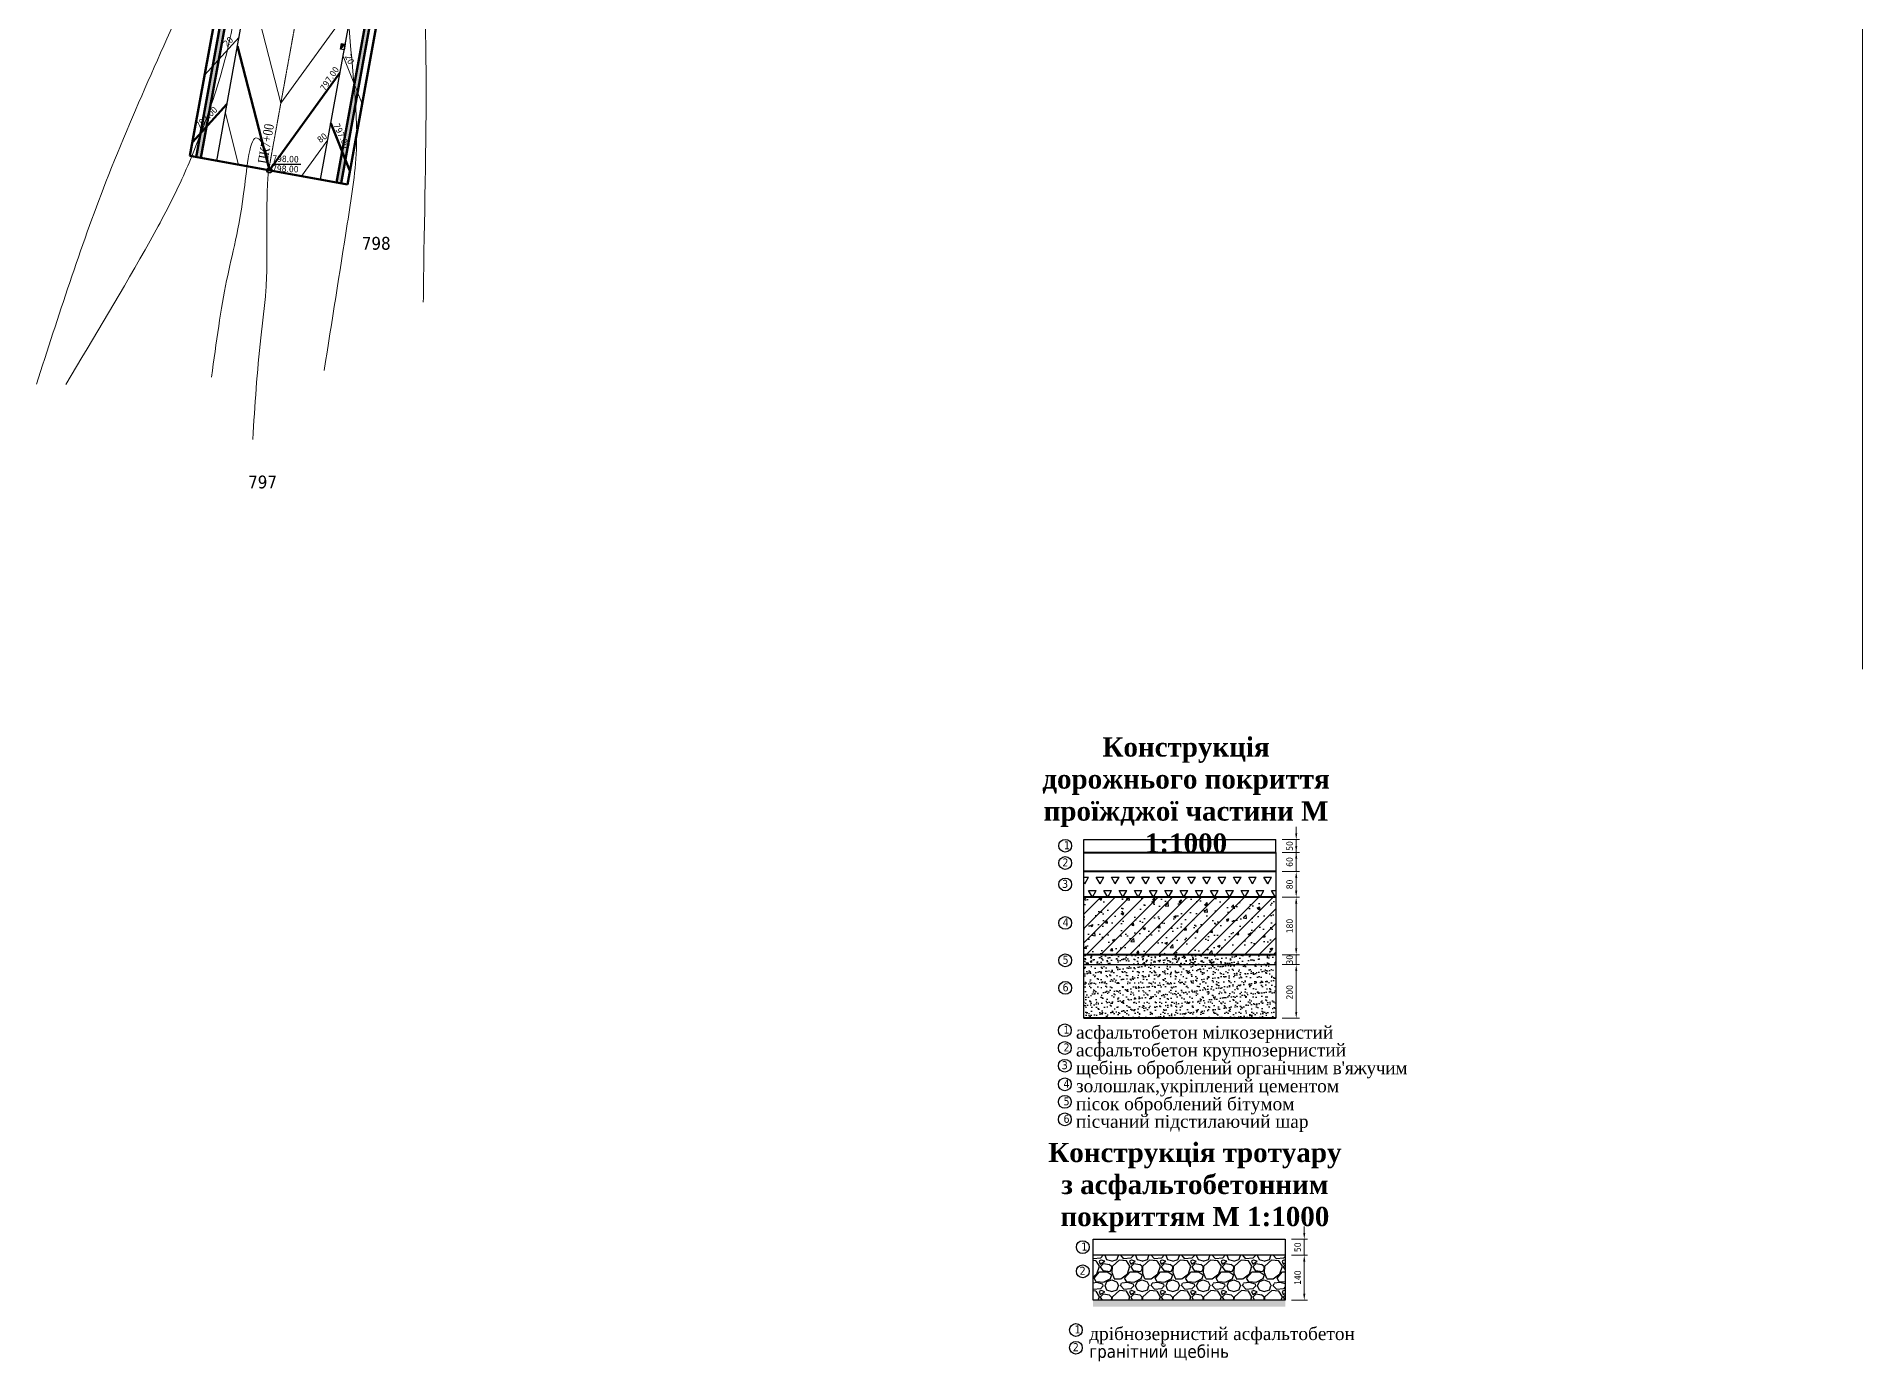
# Model space of a CAD drawing. Header units: millimetres. Extents: x -492806 to 8131902, y -181351 to 2373952.
# Drawn here: x 3725182 to 4295518, y 578286 to 992076 of the extents above; entities that cross this region are included whole.
import ezdxf

# ---------------------------------------------------------------- set-up
doc = ezdxf.new("R2010")
doc.units = ezdxf.units.MM
doc.header["$LTSCALE"] = 50
doc.linetypes.add('CENTER2', pattern=[28.575, 19.05, -3.175, 3.175, -3.175])
for name, color, linetype in [('1-3 2-х уровн развязка-C-ROAD-TEXT', 1, 'Continuous'), ('Абсолютные высоты', 50, 'Continuous'), ('перехід', 206, 'Continuous')]:
    doc.layers.add(name, color=color, linetype=linetype)
for name, color, linetype, lineweight in [('cherwona', 7, 'Continuous', 50), ('dorogi', 7, 'Continuous', 30), ('osi', 13, 'Continuous', 15), ('text', 5, 'Continuous', 15), ('вертикалка', 200, 'Continuous', 9), ('проектні', 82, 'Continuous', 50), ('товста', 7, 'Continuous', 70), ('існуючі', 170, 'Continuous', 15)]:
    doc.layers.add(name, color=color, linetype=linetype, lineweight=lineweight)
doc.styles.get("Standard").update_dxf_attribs({"font": 'tahoma.ttf'})
doc.styles.add('СПДС_BOLD', font='times.ttf', dxfattribs={"width": 0.8})
doc.dimstyles.new('S-25$0', dxfattribs={"dimscale": 0, "dimtxt": 2, "dimasz": 1, "dimexe": 1, "dimexo": 2, "dimgap": 1, "dimtad": 3, "dimlfac": 0.001, "dimzin": 9, "dimdsep": 46, "dimtxsty": 'Standard', "dimblk": 'ARCHTICK', "dimcen": 2, "dimclrd": 256, "dimclre": 256, "dimclrt": 256, "dimadec": 0, "dimazin": 2, "dimtfac": 1, "dimtmove": 0, "dimatfit": 3, "dimldrblk": 'DOTSMALL', "dimfxl": 1, "dimlwd": -1, "dimlwe": -1, "dimarcsym": 0})

# ---------------------------------------------------------------- blocks, each defined once
blk = doc.blocks.new('*D1030')
at = {"layer": 'Defpoints', "color": 0, "transparency": 16777216}
for p in [(4112297, 737275), (4112297, 731275), (4118644, 731275)]:
    blk.add_point(p, dxfattribs=at)
at = {"layer": 'text', "transparency": 16777216}
for p, q in [((4114299, 737275), (4119645, 737275)), ((4118644, 739277), (4118644, 741279)), ((4118644, 737275), (4118644, 731275)), ((4114299, 731275), (4119645, 731275)), ((4118644, 729273), (4118644, 727271))]:
    blk.add_line(p, q, dxfattribs=at)
for points in [[(4118310, 739277), (4118978, 739277), (4118644, 737275)], [(4118310, 729273), (4118978, 729273), (4118644, 731275)]]:
    blk.add_solid(points, dxfattribs=at)
at = {"layer": 'text', "transparency": 16777216, "insert": (4116601, 734275), "char_height": 2002, "attachment_point": 5, "rotation": 90}
blk.add_mtext('60', dxfattribs=at)
blk = doc.blocks.new('_DotSmall')
at = {"color": 0, "linetype": 'ByBlock', "const_width": 0.5}
blk.add_lwpolyline([(-0.0625, 0, 1), (0.0625, 0, 1)], format="xyb", close=True, dxfattribs=at)
blk = doc.blocks.new('*D1031')
at = {"layer": 'Defpoints', "color": 0, "transparency": 16777216}
for p in [(4112297, 741271), (4112297, 737275), (4118644, 741271)]:
    blk.add_point(p, dxfattribs=at)
at = {"layer": 'text', "transparency": 16777216}
for p, q in [((4118644, 743273), (4118644, 745275)), ((4114299, 741271), (4119645, 741271)), ((4114299, 737275), (4119645, 737275)), ((4118644, 737275), (4118644, 741271)), ((4118644, 735273), (4118644, 733271))]:
    blk.add_line(p, q, dxfattribs=at)
for points in [[(4118310, 743273), (4118978, 743273), (4118644, 741271)], [(4118310, 735273), (4118978, 735273), (4118644, 737275)]]:
    blk.add_solid(points, dxfattribs=at)
at = {"layer": 'text', "transparency": 16777216, "insert": (4116601, 739273), "char_height": 2002, "attachment_point": 5, "rotation": 90}
blk.add_mtext('50', dxfattribs=at)
blk = doc.blocks.new('*D1032')
at = {"layer": 'Defpoints', "color": 0, "transparency": 16777216}
for p in [(4112297, 731275), (4118644, 731275), (4112297, 723275)]:
    blk.add_point(p, dxfattribs=at)
at = {"layer": 'text', "transparency": 16777216}
for p, q in [((4114299, 731275), (4119645, 731275)), ((4118644, 725277), (4118644, 729273)), ((4114299, 723275), (4119645, 723275))]:
    blk.add_line(p, q, dxfattribs=at)
for points in [[(4118310, 729273), (4118978, 729273), (4118644, 731275)], [(4118310, 725277), (4118978, 725277), (4118644, 723275)]]:
    blk.add_solid(points, dxfattribs=at)
at = {"layer": 'text', "transparency": 16777216, "insert": (4116596, 727275), "char_height": 2002, "attachment_point": 5, "rotation": 90}
blk.add_mtext('80', dxfattribs=at)
blk = doc.blocks.new('*D1033')
at = {"layer": 'Defpoints', "color": 0, "transparency": 16777216}
for p in [(4112297, 705275), (4112297, 702215), (4118644, 705275)]:
    blk.add_point(p, dxfattribs=at)
at = {"layer": 'text', "transparency": 16777216}
for p, q in [((4118644, 707277), (4118644, 709279)), ((4114299, 705275), (4119645, 705275)), ((4114299, 702215), (4119645, 702215)), ((4118644, 702215), (4118644, 705275)), ((4118644, 700213), (4118644, 698211))]:
    blk.add_line(p, q, dxfattribs=at)
for points in [[(4118310, 707277), (4118978, 707277), (4118644, 705275)], [(4118310, 700213), (4118978, 700213), (4118644, 702215)]]:
    blk.add_solid(points, dxfattribs=at)
at = {"layer": 'text', "transparency": 16777216, "insert": (4116600, 703745), "char_height": 2002, "attachment_point": 5, "rotation": 90}
blk.add_mtext('30', dxfattribs=at)
blk = doc.blocks.new('*D869')
at = {"layer": 'Defpoints', "color": 0, "transparency": 16777216}
for p in [(4115431, 723275), (4118644, 705275), (4118644, 705275)]:
    blk.add_point(p, dxfattribs=at)
at = {"layer": 'text', "transparency": 16777216}
for p, q in [((4117433, 723275), (4119645, 723275)), ((4118644, 721273), (4118644, 707277)), ((4116642, 705275), (4117643, 705275))]:
    blk.add_line(p, q, dxfattribs=at)
for points in [[(4118310, 721273), (4118978, 721273), (4118644, 723275)], [(4118310, 707277), (4118978, 707277), (4118644, 705275)]]:
    blk.add_solid(points, dxfattribs=at)
at = {"layer": 'text', "transparency": 16777216, "insert": (4116596, 714275), "char_height": 2002, "attachment_point": 5, "rotation": 90}
blk.add_mtext('180', dxfattribs=at)
blk = doc.blocks.new('*D1034')
at = {"layer": 'Defpoints', "color": 0, "transparency": 16777216}
for p in [(4115201, 616455), (4121158, 616455), (4115201, 611455)]:
    blk.add_point(p, dxfattribs=at)
at = {"layer": 'text', "transparency": 16777216}
for p, q in [((4117203, 616455), (4122159, 616455)), ((4121158, 618457), (4121158, 620459)), ((4121158, 611455), (4121158, 616455)), ((4117203, 611455), (4122159, 611455)), ((4121158, 609453), (4121158, 607450))]:
    blk.add_line(p, q, dxfattribs=at)
for points in [[(4120824, 618457), (4121492, 618457), (4121158, 616455)], [(4120824, 609453), (4121492, 609453), (4121158, 611455)]]:
    blk.add_solid(points, dxfattribs=at)
at = {"layer": 'text', "transparency": 16777216, "insert": (4119115, 613955), "char_height": 2002, "attachment_point": 5, "rotation": 90}
blk.add_mtext('50', dxfattribs=at)
blk = doc.blocks.new('*D1035')
at = {"layer": 'Defpoints', "color": 0, "transparency": 16777216}
for p in [(4115201, 611455), (4115201, 597455), (4121158, 597455)]:
    blk.add_point(p, dxfattribs=at)
at = {"layer": 'text', "transparency": 16777216}
for p, q in [((4117203, 611455), (4122159, 611455)), ((4121158, 609453), (4121158, 599457)), ((4117203, 597455), (4122159, 597455))]:
    blk.add_line(p, q, dxfattribs=at)
for points in [[(4120824, 609453), (4121492, 609453), (4121158, 611455)], [(4120824, 599457), (4121492, 599457), (4121158, 597455)]]:
    blk.add_solid(points, dxfattribs=at)
at = {"layer": 'text', "transparency": 16777216, "insert": (4119115, 604455), "char_height": 2002, "attachment_point": 5, "rotation": 90}
blk.add_mtext('140', dxfattribs=at)
blk = doc.blocks.new('*D1036')
at = {"layer": 'Defpoints', "color": 0, "transparency": 16777216}
for p in [(4112297, 702215), (4118644, 702215), (4112297, 685466)]:
    blk.add_point(p, dxfattribs=at)
at = {"layer": 'text', "transparency": 16777216}
for p, q in [((4114299, 702215), (4119645, 702215)), ((4118644, 687468), (4118644, 700213)), ((4114299, 685466), (4119645, 685466))]:
    blk.add_line(p, q, dxfattribs=at)
for points in [[(4118310, 700213), (4118978, 700213), (4118644, 702215)], [(4118310, 687468), (4118978, 687468), (4118644, 685466)]]:
    blk.add_solid(points, dxfattribs=at)
at = {"layer": 'text', "transparency": 16777216, "insert": (4116600, 693596), "char_height": 2002, "attachment_point": 5, "rotation": 90}
blk.add_mtext('200', dxfattribs=at)

msp = doc.modelspace()

# ---------------------------------------------------------------- hatches: boundary and pattern name
h = msp.add_hatch()
h.set_pattern_fill('TRIANG', color=0, scale=500, style=0)
h.set_pattern_definition([(60, (3771619.6, 611976.5), (-2381.25, 4124.445), [2381.25, -2381.25]), (120, (3771619.6, 611976.5), (-4762.5, 0.0005), [2381.25, -2381.25]), (0, (3770429, 614038.7), (2381.25, 4124.445), [2381.25, -2381.25])])
h.paths.add_polyline_path([(4112296.713, 723274.604), (4112296.713, 731274.604), (4052296.713, 731274.604), (4052296.713, 723274.604)])
h = msp.add_hatch()
h.set_pattern_fill('AR-CONC', color=0, scale=45)
h.set_pattern_definition([(50, (4007481, 601311), (8198.3, -717.26), [857.25, -9429.75]), (355, (4007481, 601311), (-1585.95, 8597.56), [685.8, -7543.83]), (100.4514, (4008164.5, 601251.4), (6612.36, 7880.3), [728.55, -8014.06]), (46.184, (4007481, 603597), (12198.56, -1891.9), [1285.9, -14144.6]), (96.6356, (4008498, 603440), (10683.2, 11134.2), [1092.8, -12021.1]), (351.184, (4007481, 603597), (10683.2, 11134.2), [1028.7, -11315.7]), (21, (4008624, 603026), (6822.65, -4601.93), [857.25, -9429.75]), (326, (4008624, 603026), (2781.1, 8288.46), [685.8, -7543.8]), (71.4514, (4009193, 602642), (9603.74, 3686.52), [728.55, -8014.05]), (37.5, (4007481.3, 601311.2), (138.987, 3804.977), [0, -7452.36, 0, -7658.1, 0, -7572.37]), (7.5, (4007481.3, 601311.2), (3006.88, 4508.13), [0, -4366.26, 0, -7280.91, 0, -2886.07]), (327.5, (4004932.4, 601311.2), (6101.577, -257.793), [0, -2857.5, 0, -8915.4, 0, -11830.05]), (317.5, (4003789.4, 601311), (6665.81, 1144.2), [0, -3714.75, 0, -5920.74, 0, -8401.05])])
h.paths.add_polyline_path([(4052296.713, 705274.604), (4112296.713, 705274.604), (4112296.713, 723274.604), (4052296.713, 723274.604)])
h = msp.add_hatch()
h.set_pattern_fill('ANSI31', color=0, scale=1000)
h.set_pattern_definition([(45, (4007481.3, 601311.2), (-2245.064, 2245.064), [])])
h.paths.add_polyline_path([(4112296.713, 705274.604), (4112296.713, 723274.604), (4052296.713, 723274.604), (4052296.713, 705274.604)])
h = msp.add_hatch()
h.set_pattern_fill('AR-CONC', color=0, scale=20)
h.set_pattern_definition([(50, (4007481.3, 601311.2), (3643.693, -318.78), [381, -4191]), (355, (4007481.3, 601311.2), (-704.87, 3821.14), [304.8, -3352.81]), (100.4514, (4007785, 601284.6), (2938.825, 3502.355), [323.8, -3561.805]), (46.1842, (4007481.3, 602327), (5421.58, -840.85), [571.5, -6286.5]), (96.6356, (4007933, 602257), (4748.08, 4948.52), [485.7, -5342.71]), (351.184, (4007481.3, 602327), (4748.08, 4948.52), [457.2, -5029.2]), (21, (4007989.3, 602073.2), (3032.29, -2045.304), [381, -4191]), (326, (4007989.3, 602073.2), (1236.04, 3683.76), [304.8, -3352.8]), (71.4514, (4008242, 601902.8), (4268.33, 1638.455), [323.8, -3561.8]), (37.5, (4007481.3, 601311.2), (61.772, 1691.101), [0, -3312.16, 0, -3403.6, 0, -3365.5]), (7.5, (4007481.3, 601311.2), (1336.393, 2003.611), [0, -1940.56, 0, -3235.96, 0, -1282.7]), (327.5, (4006348.4, 601311.2), (2711.812, -114.575), [0, -1270, 0, -3962.4, 0, -5257.8]), (317.5, (4005840.4, 601311.2), (2962.584, 508.53), [0, -1651, 0, -2631.44, 0, -3733.8])])
h.paths.add_polyline_path([(4052296.713, 705274.604), (4052296.713, 702215.261), (4112296.713, 702215.261), (4112296.713, 705274.604)])
h = msp.add_hatch()
h.set_pattern_fill('AR-SAND', color=0, scale=50)
h.set_pattern_definition([(37.5, (4007481.3, 601311.2), (-80.002, 2447.066), [0, -1930.4, 0, -2159, 0, -2063.75]), (7.5, (4007481.3, 601311.2), (2247.62, 3584.126), [0, -1041.4, 0, -1739.9, 0, -666.75]), (327.5, (4005919.2, 601311.2), (3954.962, 7.186), [0, -635, 0, -2286, 0, -2984.5]), (317.5, (4005919.2, 601311.2), (3817.78, 1114.65), [0, -317.5, 0, -1498.6, 0, -1714.5])])
h.paths.add_polyline_path([(4112296.713, 702215.261), (4052296.713, 702215.261), (4052296.713, 685465.601), (4112296.713, 685465.601)])
h = msp.add_hatch()
h.set_pattern_fill('GRAVEL', color=0, scale=375, style=0)
h.set_pattern_definition([(228.0128, (3658275.6, 497111.5), (-76200.0647, -85725.1053), [1281.45, -126864.37]), (184.9697, (3657418.33, 496159.03), (114300.1849, 9524.9328), [2199.02, -217702.5]), (132.5104, (3655227.6, 495968.53), (95249.9307, -104775.10235), [1550.56, -153505.12]), (267.2737, (3651512.83, 493587.3), (9524.95864, 190499.9387), [2002.52, -198249]), (292.8337, (3651417.6, 491587.03), (-47625.1352, 114300.065), [1963.63, -194399.25]), (357.2737, (3652179.6, 489777.3), (-190499.9387, 9524.95864), [2002.52, -198249]), (37.6942, (3654179.83, 489682.03), (-123825.07823, -95249.9151), [2648.23, -262174.12]), (72.2553, (3656275.33, 491301.28), (66675.13337, 209550.06077), [2500.2, -247519.87]), (121.4296, (3657037.33, 493682.53), (-76200.01963, 123824.85435), [2009.3, -198920.62]), (175.2364, (3655989.6, 495397), (104774.9177, -9524.9106), [2293.92, -112402.12]), (222.3974, (3653703.58, 495587.53), (-114300.00344, -104774.86369), [2966.54, -293688]), (138.8141, (3660942.6, 493492), (-66674.9575, 57149.9121), [1012.52, -100239.75]), (171.4692, (3660180.6, 494158.8), (123824.811, -19050.048), [1926.31, -190704.75]), (225, (3658275.6, 494444.5), (-2e-12, -9524.99), [1347.03, -12123.34]), (203.1986, (3657608.8, 495587.5), (47625.1606, 19050.0835), [725.4, -71814.75]), (291.8014, (3656942, 495301.8), (-9525.007, 28575.0184), [1025.87, -50268]), (30.9638, (3657323, 494349.3), (28574.97, 19050.015), [1666.2, -53873.62]), (161.5651, (3658751.8, 495206.5), (19050.009, -9524.986), [1204.83, -28915.87]), (16.3895, (3651417.6, 495301.8), (95250.05255, 28574.94056), [1687.83, -167095.5]), (70.3462, (3653036.8, 495778), (-38099.8938, -104774.8518), [1416, -140183.25]), (293.1986, (3658751.8, 497111.5), (-19050.0835, 47625.1606), [1450.8, -71089.5]), (343.6105, (3659323.33, 495778.03), (-95250.05255, 28574.94056), [1687.83, -167095.5]), (339.444, (3651417.6, 489396.3), (-47625.059, 19049.977), [1627.63, -79753.87]), (294.7751, (3652941.6, 488824.8), (-47624.889, 104774.95135), [1363.77, -135013.5]), (66.8014, (3658847.1, 487586.5), (19050.0835, 47625.1606), [1450.8, -71089.5]), (17.354, (3659418.6, 488920.03), (-123825.0067, -38099.9425), [1596.69, -158071.5]), (69.444, (3654179.8, 487586.5), (-19049.977, -47625.059), [813.82, -80568]), (101.3099, (3658275.6, 487586.5), (-9524.953, 38099.878), [485.68, -48082.5]), (165.9638, (3658180.3, 488062.8), (28575.02, -9524.984), [1963.63, -37308.94]), (186.009, (3656275.33, 488539.03), (95249.85954, 9524.97776), [1819.75, -180155.25]), (303.6901, (3657323, 493492), (-9525.003, 19049.982), [1373.71, -32969.17]), (353.1572, (3658085.08, 492349.03), (161925.06696, -19050.08532), [2398.34, -237435]), (60.9454, (3660466.3, 492063.3), (-38099.9114, -66674.841), [980.65, -97085.25]), (90, (3660943, 492921), (-9525, 9525), [571.5, -8953.5]), (120.2564, (3656084.8, 488824.8), (38099.9193, -66674.9664), [1323.25, -131002.12]), (48.0128, (3655418.1, 489967.8), (76200.0647, 85725.1053), [2562.91, -125583]), (0, (3657133, 491873), (9525, 9525), [2476.5, -7048.5]), (325.3048, (3659609.1, 491872.8), (-95249.835, 66675.00634), [1506.04, -149097.37]), (254.0546, (3660847.3, 491015.5), (-9525.0243, -38100.0908), [1386.86, -67956.37]), (207.646, (3660466.33, 489682.03), (-180974.93643, -95250.0599), [2258.04, -223546.87]), (175.4261, (3658466.08, 488634.28), (-123825.02852, 9524.95392), [2388.86, -236496.75]), (175.4261, (3658466.08, 488634.28), (-123825.02852, 9524.95392), [2388.86, -236496.75])])
h.paths.add_polyline_path([(4115201.269, 597454.503), (4115201.269, 611454.503), (4055201.269, 611454.503), (4055201.269, 597454.503)])
h = msp.add_hatch()
h.set_pattern_fill('EARTH', color=0, scale=125, style=0)
h.set_pattern_definition([(0, (3651417.6, 487586.5), (793.75, 793.75), [793.75, -793.75]), (0, (3651417.6, 487884.2), (793.75, 793.75), [793.75, -793.75]), (0, (3651417.6, 488181.84), (793.75, 793.75), [793.75, -793.75]), (90, (3651516.8, 488281.1), (-793.75, 793.75), [793.75, -793.75]), (90, (3651814.45, 488281.1), (-793.75, 793.75), [793.75, -793.75]), (90, (3652112.1, 488281.1), (-793.75, 793.75), [793.75, -793.75])])
h.paths.add_polyline_path([(4115201.269, 597454.503), (4055201.269, 597454.503), (4055201.269, 595454.503), (4115201.269, 595454.503)])
at = {"layer": 'перехід'}
h = msp.add_hatch(dxfattribs=at)
h.set_pattern_fill('AR-SAND', scale=50)
h.paths.add_polyline_path([(3927406.151, 1536607.778), (3925930.261, 1536875.636), (3903091.063, 1410955.655), (3904566.982, 1410687.954)])
h.paths.add_polyline_path([(3860781.388, 1418629.727), (3859305.469, 1418897.427), (3850020.899, 1367708.55), (3840342.828, 1362006.739), (3823497.735, 1269134.219), (3830601.407, 1260642.528), (3828748.334, 1250425.93), (3830214.876, 1250106.534), (3832202.71, 1261066.111), (3825099.038, 1269557.802), (3841696.142, 1361063.074), (3851374.212, 1366764.885)])
h.paths.add_polyline_path([(3883621.403, 1544554.214), (3882145.512, 1544822.072), (3859305.469, 1418897.427), (3860781.388, 1418629.727)])
h.paths.add_polyline_path([(3863895.706, 1186453.884), (3862419.787, 1186721.585), (3855573.571, 1148976.155), (3857049.49, 1148708.455)])
h.paths.add_polyline_path([(3830214.876, 1250106.534), (3828748.334, 1250425.93), (3811787.977, 1156917.927), (3813263.896, 1156650.227)])
h.paths.add_polyline_path([(3813263.896, 1156650.227), (3811787.977, 1156917.927), (3775064.521, 954449.481), (3776540.44, 954181.781)])
h.paths.add_polyline_path([(3857049.49, 1148708.455), (3855573.571, 1148976.155), (3818850.115, 946507.708), (3820326.034, 946240.008)])
h.paths.add_polyline_path([(3904566.982, 1410687.954), (3903091.063, 1410955.655), (3888723.05, 1331740.094), (3890198.969, 1331472.394)])
at = {"layer": 'товста', "lineweight": 30}
h = msp.add_hatch(color=255, dxfattribs=at)
h.dxf.hatch_style = 1
h.paths.add_polyline_path([(3820078.233, 988175.451), (3820455.416, 989935.489), (3821628.774, 989684.034)])

# ---------------------------------------------------------------- linework, layer by layer
at = {"color": 5}
msp.add_line((3797705.219, 949974.437), (3799102.047, 952162.403), dxfattribs=at)
at = {"color": 0}
for p, q in [((4052296.713, 685465.601), (4052296.713, 741271.105)), ((4052296.713, 741271.105), (4112296.713, 741271.105)), ((4112296.713, 737274.604), (4112296.713, 741271.105)), ((4112296.713, 737274.604), (4112296.713, 731274.604)), ((4112296.713, 731274.604), (4112296.713, 723274.604)), ((4112296.713, 723274.604), (4112296.713, 705274.604)), ((4052296.713, 702215.261), (4052296.713, 705274.604)), ((4052296.713, 702215.261), (4112296.713, 702215.261)), ((4112296.713, 705274.604), (4112296.713, 685465.601)), ((4055201.269, 616454.503), (4115201.269, 616454.503)), ((4055201.269, 597454.503), (4055201.269, 616454.503)), ((4115201.269, 616454.503), (4115201.269, 611454.503)), ((4115201.269, 611454.503), (4055201.269, 611454.503)), ((4115201.269, 611454.503), (4115201.269, 597454.503)), ((4115201.269, 597454.503), (4055201.269, 597454.503))]:
    msp.add_line(p, q, dxfattribs=at)
at = {"color": 0, "lineweight": 40}
for p, q in [((4052296.713, 737274.604), (4112296.713, 737274.604)), ((4112296.713, 731274.604), (4052296.713, 731274.604)), ((4112296.713, 723274.604), (4052296.713, 723274.604)), ((4112296.713, 705274.604), (4052296.713, 705274.604)), ((4112296.713, 685465.601), (4052296.713, 685465.601))]:
    msp.add_line(p, q, dxfattribs=at)
at = {"color": 0}
for centre in [(4046495.164, 739350.254), (4046495.164, 733962.088), (4046495.164, 727267.261), (4046495.164, 715250.029), (4046495.164, 703574.186), (4046495.164, 694956.846), (4046375.646, 681732.624), (4046375.646, 676189.522), (4046375.646, 670646.419), (4046375.646, 664849.207), (4046375.646, 659375.082), (4046375.646, 653900.957), (4051983.545, 613990.262), (4051983.545, 606447.16), (4049830.656, 588118.81), (4049830.656, 582575.708)]:
    msp.add_circle(centre, 2000, dxfattribs=at)
at = {"layer": 'cherwona', "color": 1}
for p, q in [((3775064.521, 954449.481), (3830601.407, 1260642.528)), ((3776540.44, 954181.781), (3832202.71, 1261066.111)), ((3773096.629, 954806.414), (3824832.706, 1240044.359)), ((3818850.115, 946507.708), (3862419.787, 1186721.585)), ((3820326.034, 946240.008), (3863895.706, 1186453.884)), ((3822293.926, 945883.074), (3866069.376, 1187231.475)), ((3773096.629, 954806.414), (3822293.926, 945883.074))]:
    msp.add_line(p, q, dxfattribs=at)
at = {"layer": 'dorogi'}
for p, q in [((3813930.386, 947400.042), (3858077.081, 1190795.238)), ((3781460.17, 953289.447), (3819968.294, 1165597.352))]:
    msp.add_line(p, q, dxfattribs=at)
at = {"layer": 'osi', "linetype": 'CENTER2', "ltscale": 0.02}
msp.add_line((3797695.278, 950344.744), (3904775.832, 1540714.925), dxfattribs=at)
at = {"layer": 'Абсолютные высоты'}
msp.add_circle((3797916.063, 950304.699), 828.566, dxfattribs=at)
at = {"layer": 'вертикалка'}
for p, q in [((3801491.266, 971273.274), (3791663.308, 1009542.693)), ((3801491.266, 971273.274), (3823852.298, 1002102.796)), ((3788451.783, 991836.5), (3777668.239, 980011.196)), ((3820921.999, 985947.096), (3826865.536, 971087.856)), ((3788297.388, 952049.321), (3784158.463, 968166.021)), ((3807976.307, 948479.985), (3816177.013, 959786.433))]:
    msp.add_line(p, q, dxfattribs=at)
at = {"layer": 'перехід'}
msp.add_line((3799102.047, 952162.403), (3807695.013, 952162.403), dxfattribs=at)
at = {"layer": 'проектні', "color": 5}
for p, q in [((3797916.063, 950304.699), (3787954.452, 989094.551)), ((3797916.063, 950304.699), (3819973.001, 980714.963)), ((3784655.794, 970907.97), (3773872.25, 959082.666)), ((3817126.01, 965018.566), (3823069.547, 950159.326))]:
    msp.add_line(p, q, dxfattribs=at)
at = {"layer": 'товста', "lineweight": 30}
for p, q in [((3820078.233, 988175.451), (3820455.416, 989935.489)), ((3820078.233, 988175.451), (3821628.774, 989684.034)), ((3821251.591, 987923.996), (3820078.233, 988175.451)), ((3820455.416, 989935.489), (3821628.774, 989684.034)), ((3821628.774, 989684.034), (3821251.591, 987923.996))]:
    msp.add_line(p, q, dxfattribs=at)
at = {"layer": 'існуючі'}
msp.add_line((4295517.625, 794522.386), (4295517.625, 1752467.723), dxfattribs=at)
msp.add_open_spline([(3845994.39, 909161.359), (3846033.44, 912989.18), (3846360.313, 939808.358), (3847577.09, 982007.227), (3845620.55, 1024387.098), (3846849.326, 1055810.046), (3852869.634, 1078839.57), (3856595.871, 1106544.474), (3847023.938, 1126803.956), (3836892.398, 1142156.545), (3816942.275, 1146568.087), (3803757.069, 1131201.798), (3792749.701, 1117343.007), (3790787.946, 1092380.721), (3789802.181, 1070344.205), (3787804.98, 1040811.818), (3771807.646, 1003616.417), (3746773.499, 950812.785), (3731997.213, 904756.996), (3725181.943, 883514.673)], degree=3, knots=[75107.1610477317, 75107.1610477317, 75107.1610477317, 75107.1610477317, 86590.7755790456, 155562.8933908155, 201649.6010898718, 213901.2023523024, 249596.3549821454, 273555.0977521276, 294823.4548663185, 315940.6185634014, 325243.8653146565, 351747.7573053517, 367683.3587431333, 378154.9462540259, 424986.1797290812, 435077.3561046177, 466531.6033289675, 544531.4258472201, 611305.5473602017, 611305.5473602017, 611305.5473602017, 611305.5473602017], dxfattribs=at)
for points in [[(3815033.424, 887747.265), (3822259.238, 933551.877), (3825086.736, 956767.912), (3822573.402, 998527.7), (3823830.069, 1040881.278), (3829170.889, 1074764.143), (3829485.053, 1097753.693), (3821002.572, 1092106.551), (3811891.762, 1076420.038), (3795240.964, 1036890.035), (3789585.969, 1012105.346), (3783930.985, 984473.917), (3777019.334, 963140.263), (3770107.684, 946512.564), (3760682.699, 928316.211), (3734292.763, 883429.609)], [(3779846.832, 885726.25), (3784559.313, 915844.349), (3790214.308, 945648.718), (3794612.625, 960080.308), (3796811.794, 956315.547), (3797440.122, 947844.83), (3797125.958, 930903.399), (3796811.794, 912707.047), (3795240.964, 897961.729), (3792727.63, 866274.976)]]:
    msp.add_spline(points, degree=3, dxfattribs=at)

# ---------------------------------------------------------------- texts
for s, rotation, p in [('20', 44.62392138, (3784676.734, 988735.459)), ('797.00', 56.37630241, (3815238.963, 974945.988)), ('20', 295.33058398, (3821450.456, 985881.716)), ('797.00', 44.62392138, (3776011.487, 963203.637)), ('797.00', 295.33058398, (3817875.696, 964364.98)), ('80', 37.85462538, (3813821.009, 958728.828)), ('798.00', 358.19519393, (3798798.402, 952986.334)), ('798.00', 358.19519393, (3798737.934, 949894.087))]:
    msp.add_text(s, height=2000, rotation=rotation).set_placement(p)
at = {"char_height": 6000, "attachment_point": 2}
for s, insert, width in [('{\\fTimes New Roman|b1|i0|c204|p18;Конструкція дорожнього покриття проїжджої частини М 1:1000}', (4084227.812, 773202.192), 101916.83278), ('{\\fTimes New Roman|b1|i0|c204|p18;Конструкція тротуару з асфальтобетонним покриттям М 1:1000}', (4086996.133, 646568.119), 94578.4613)]:
    msp.add_mtext(s, dxfattribs=dict(at, insert=insert, width=width))
at = {"color": 0, "attachment_point": 1}
for s, insert, char_height, width in [('1', (4046079.165, 740772.284), 2500, 693.08929), ('2', (4045625.637, 735384.118), 2500, 693.08929), ('3', (4045523.711, 728689.292), 2500, 693.08929), ('4', (4045704.276, 716672.06), 2500, 693.08929), ('5', (4045661.58, 704996.217), 2500, 693.08929), ('6', (4045661.58, 696378.877), 2500, 693.08929), ('1', (4045959.648, 683154.654), 2500, 693.08929), ('{\\fTimes New Roman|b0|i0|c204|p18;асфальтобетон мілкозернистий}', (4049850.815, 683097.635), 4000, 96305.17166), ('2', (4045959.648, 677611.552), 2500, 693.08929), ('{\\fTimes New Roman|b0|i0|c204|p18;асфальтобетон крупнозернистий}', (4049850.815, 677554.533), 4000, 96305.17166), ('3', (4045404.193, 672068.45), 2500, 693.08929), ("{\\fTimes New Roman|b0|i0|c204|p18;\\T0.97;щебінь оброблений органічним в'яжучим}", (4049850.815, 672011.43), 4000, 116524.30096), ('4', (4045959.648, 666271.237), 2500, 693.08929), ('{\\fTimes New Roman|b0|i0|c204|p18;золошлак\\fTimes New Roman|b0|i0|c0|p18;,\\fTimes New Roman|b0|i0|c204|p18;укріплений цементом}', (4049850.815, 666353.638), 4000, 96305.17166), ('5', (4045959.648, 660797.112), 2500, 693.08929), ('{\\fTimes New Roman|b0|i0|c204|p18;пісок оброблений бітумом}', (4049850.815, 660740.093), 4000, 96305.17166), ('6', (4045959.648, 655322.988), 2500, 693.08929), ('{\\fTimes New Roman|b0|i0|c204|p18;пісчаний підстилаючий шар}', (4049850.815, 655265.968), 4000, 96305.17166), ('1', (4051567.547, 615412.293), 2500, 693.08929), ('2', (4051012.092, 607869.191), 2500, 693.08929), ('1', (4049414.658, 589540.841), 2500, 693.08929), ('{\\fTimes New Roman|b0|i0|c204|p18;дрібнозернистий асфальтобетон}', (4053988.556, 588970.653), 4000, 96305.17166), ('2', (4048859.203, 583997.738), 2500, 693.08929), ('гранітний щебінь', (4053988.556, 583427.55), 4000, 96305.17166)]:
    msp.add_mtext(s, dxfattribs=dict(at, insert=insert, char_height=char_height, width=width))
at = {"layer": '1-3 2-х уровн развязка-C-ROAD-TEXT', "color": 1, "linetype": 'Continuous', "lineweight": -3, "insert": (3796855.901, 958596.426), "char_height": 3000, "attachment_point": 5, "rotation": 80.14959868, "style": 'СПДС_BOLD'}
msp.add_mtext('ПК7+00', dxfattribs=at)
at = {"layer": 'існуючі'}
for s, p in [('798', (3826783.11, 925496.182)), ('797', (3791278.59, 850954.204))]:
    msp.add_text(s, height=4000, dxfattribs=at).set_placement(p)

# ---------------------------------------------------------------- dimensions: what is measured, and where the dimension line sits
at = {"layer": 'text'}
for base, p1, p2, text, picture, middle, dimtype in [((4118644.091, 741271.105), (4112296.713, 737274.604), (4112296.713, 741271.105), '50', '*D1031', (4118644.091, 739272.854), 160), ((4118644.091, 731274.604), (4112296.713, 737274.604), (4112296.713, 731274.604), '60', '*D1030', (4118644.091, 734274.604), 160), ((4118644.091, 705274.604), (4112296.713, 702215.261), (4112296.713, 705274.604), '30', '*D1033', (4118644.091, 703744.932), 160), ((4118644.091, 702215.261), (4112296.713, 685465.601), (4112296.713, 702215.261), '200', '*D1036', (4118644.091, 693596.349), 161), ((4121157.834, 616454.503), (4115201.269, 611454.503), (4115201.269, 616454.503), '50', '*D1034', (4121157.834, 613954.503), 160)]:
    dim = msp.add_linear_dim(base=base, p1=p1, p2=p2, angle=90, text=text, dimstyle='S-25$0', override={"dimscale": 1001.001001, "dimasz": 2, "dimatfit": 0}, dxfattribs=at)
    dim.commit()
    dim.dimension.update_dxf_attribs({"geometry": picture, "text_midpoint": middle, "dimtype": dimtype})
for base, p1, p2, text, picture, middle in [((4118644.091, 731274.604), (4112296.713, 723274.604), (4112296.713, 731274.604), '80', '*D1032', (4116596.375, 727274.604)), ((4118644.091, 705274.604), (4115430.573, 723274.604), (4118644.091, 705274.604), '180', '*D869', (4116596.375, 714274.604)), ((4121157.834, 597454.503), (4115201.269, 611454.503), (4115201.269, 597454.503), '140', '*D1035', (4119114.824, 604454.503))]:
    dim = msp.add_linear_dim(base=base, p1=p1, p2=p2, angle=90, text=text, dimstyle='S-25$0', override={"dimscale": 1001.001001, "dimasz": 2, "dimatfit": 0}, dxfattribs=at)
    dim.commit()
    dim.dimension.update_dxf_attribs({"geometry": picture, "text_midpoint": middle})

doc.saveas('drawing.dxf')
